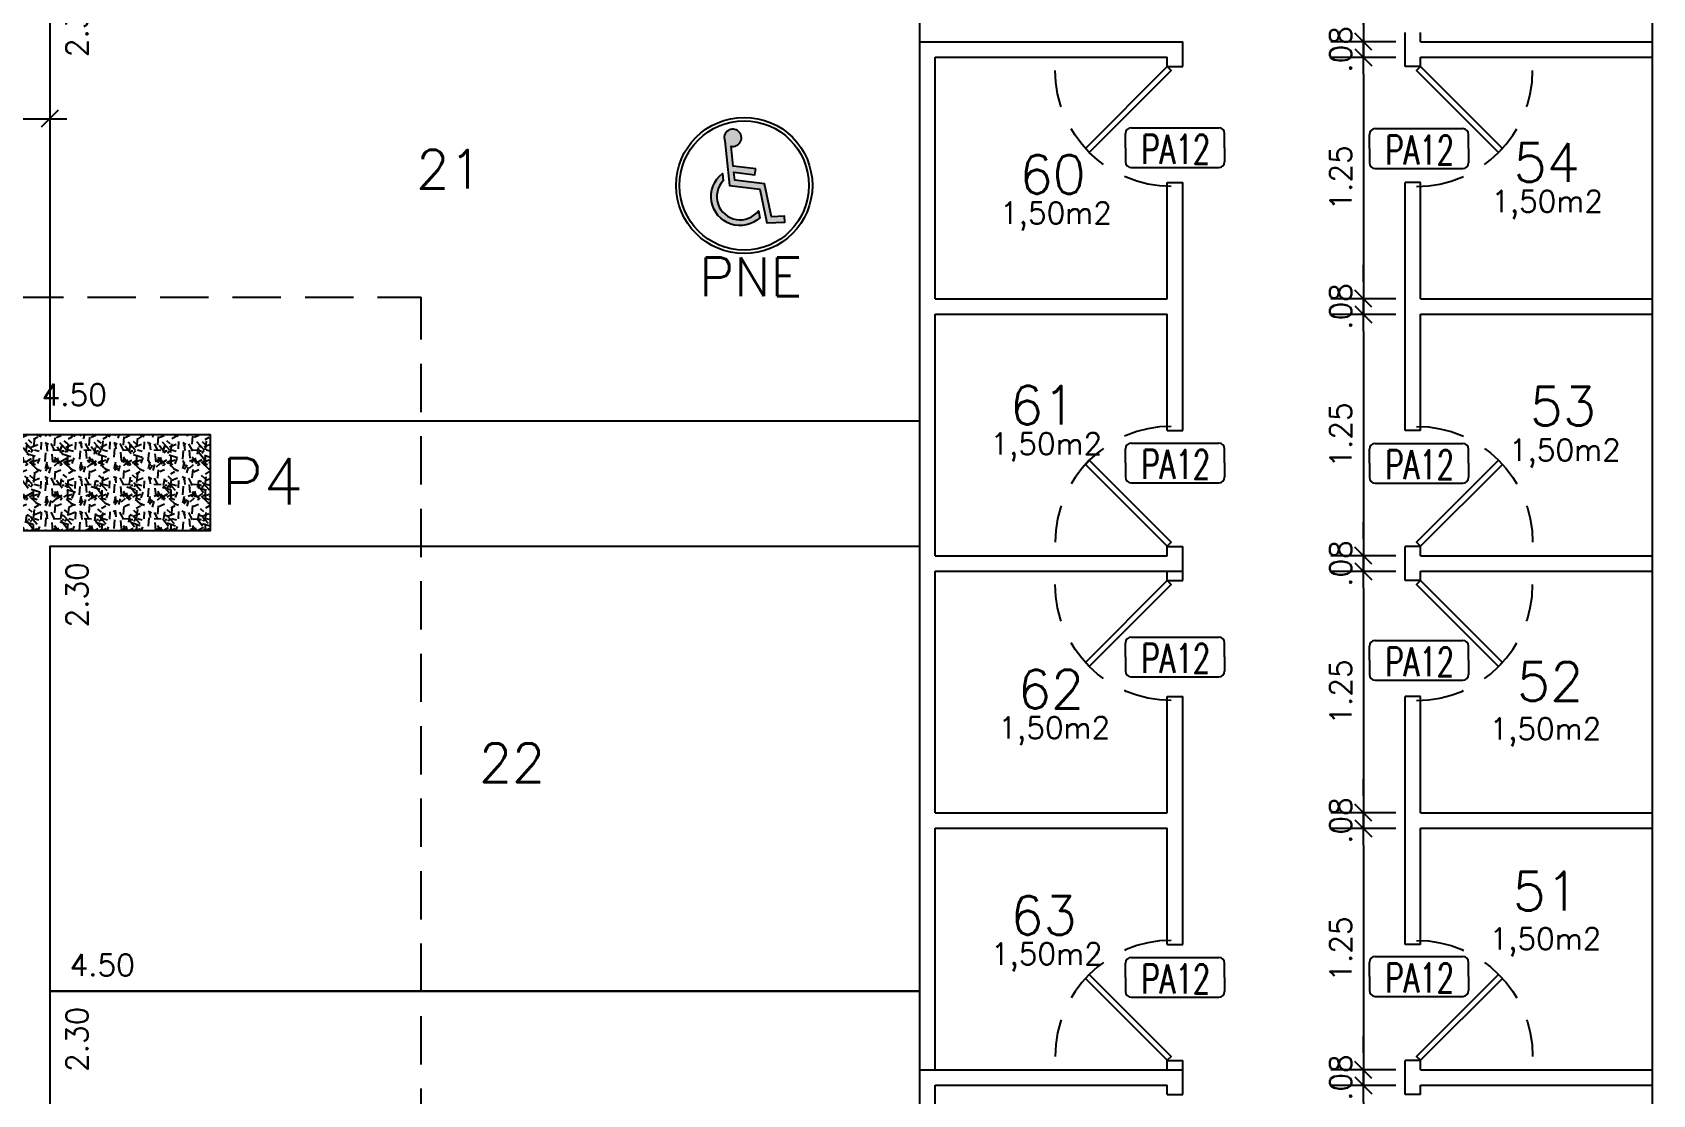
# Model space of a CAD drawing. Header units: millimetres. Extents: x -184.9 to -112.9, y 0.4 to 45.1.
# Drawn here: x -128.09 to -119.71, y 30.99 to 36.49 of the extents above; entities that cross this region are included whole.
import ezdxf
from ezdxf.enums import TextEntityAlignment as Align

# ---------------------------------------------------------------- set-up
doc = ezdxf.new("R2010")
doc.units = ezdxf.units.MM
doc.linetypes.add('DASHED2', pattern=[0.375, 0.25, -0.125])
doc.linetypes.add('HIDDEN', pattern=[0.375, 0.25, -0.125])
for name, color, linetype in [('COTA', 11, 'Continuous'), ('ESQUADRIA', 2, 'Continuous'), ('ESQUADRIA CT', 2, 'Continuous'), ('HACHURA 1', 8, 'Continuous'), ('INDICACOES', 2, 'Continuous'), ('INDICAÇÕES', 1, 'Continuous'), ('LINHA', 1, 'Continuous'), ('PAREDE', 7, 'Continuous'), ('PILAR', 21, 'Continuous'), ('PROJECAO', 1, 'DASHED2'), ('SOMBRA', 9, 'Continuous'), ('TEXTO 1', 3, 'Continuous'), ('TEXTO 2', 2, 'Continuous')]:
    doc.layers.add(name, color=color, linetype=linetype)
doc.styles.add('ROMANS', font='romans.shx')
doc.dimstyles.new('Copy of TICK75', dxfattribs={"dimtxt": 0.1125, "dimasz": 0.088, "dimexe": 0.18, "dimexo": 0.0625, "dimgap": 0.079, "dimtad": 1, "dimrnd": 0.005, "dimzin": 4, "dimdsep": 46, "dimtxsty": 'ROMANS', "dimblk1": 'TICK', "dimblk2": 'TICK', "dimsah": 1, "dimcen": 0.09, "dimse1": 1, "dimse2": 1, "dimclrd": 256, "dimclrt": 2, "dimaunit": 1, "dimadec": 0, "dimazin": 0, "dimtfac": 1, "dimtix": 1, "dimtmove": 2, "dimatfit": 3, "dimldrblk": 'TICK', "dimfxl": 1, "dimtolj": 1, "dimtzin": 0, "dimlwd": -1, "dimarcsym": 0})
doc.dimstyles.new('TICK75', dxfattribs={"dimtxt": 0.1125, "dimasz": 0.088, "dimexe": 0.18, "dimexo": 0.0625, "dimgap": 0.061, "dimtad": 1, "dimrnd": 0.005, "dimzin": 4, "dimdsep": 46, "dimtxsty": 'ROMANS', "dimblk1": 'TICK', "dimblk2": 'TICK', "dimsah": 1, "dimcen": 0.09, "dimse1": 1, "dimse2": 1, "dimclrt": 2, "dimaunit": 1, "dimadec": 0, "dimazin": 0, "dimtfac": 1, "dimtix": 1, "dimtmove": 2, "dimatfit": 3, "dimldrblk": 'TICK', "dimfxl": 1, "dimtolj": 1, "dimtzin": 0, "dimarcsym": 0})

# ---------------------------------------------------------------- blocks, each defined once
blk = doc.blocks.new('IND ESQUADRIAS')
for p, q in [((-0.2564, 0.103), (-0.2564, 0.1762)), ((-0.2266, 0.206), (0.2266, 0.206)), ((0.2564, 0.103), (0.2564, 0.1762)), ((-0.2564, 0.103), (-0.2564, 0.0298)), ((0.2564, 0.103), (0.2564, 0.0298)), ((-0.2266, 0), (0.2266, 0))]:
    blk.add_line(p, q)
for centre, start, end in [((-0.2266, 0.1762), 90, 180), ((0.2266, 0.1762), 0, 90), ((-0.2266, 0.0298), 180, 270), ((0.2266, 0.0298), 270, 0)]:
    blk.add_arc(centre, 0.0298, start, end)
at = {"linetype": 'ByBlock', "style": 'ROMANS', "width": 0.7}
blk.add_attdef('P01', text='', height=0.15, dxfattribs=at).set_placement((0.0041, -0.0248), align=Align.BOTTOM_CENTER)
blk = doc.blocks.new('TICK')
at = {"layer": 'COTA'}
for p, q in [((0, 1.908), (0, -1.908)), ((-1, 0), (1, 0))]:
    blk.add_line(p, q, dxfattribs=at)
at = {"layer": 'COTA', "color": 2}
blk.add_line((0.5, 0.5), (-0.5, -0.5), dxfattribs=at)
blk = doc.blocks.new('*D161')
at = {"layer": 'COTA', "color": 0, "lineweight": -2}
blk.add_line((-121.2098, 30.9525), (-121.2098, 29.8785), dxfattribs=at)
at = {"layer": 'Defpoints', "color": 0}
for p in [(-120.9143, 31.0405), (-121.2098, 29.7905), (-120.9143, 29.7905)]:
    blk.add_point(p, dxfattribs=at)
at = {"layer": 'COTA', "color": 0, "lineweight": -2, "xscale": 0.08800000000000001, "yscale": 0.08800000000000001, "zscale": 0.08800000000000001}
for p, rotation in [((-121.2098, 31.0405), 90), ((-121.2098, 29.7905), 270)]:
    blk.add_blockref('TICK', p, dxfattribs=dict(at, rotation=rotation))
at = {"layer": 'COTA', "color": 2, "insert": (-121.3271, 30.4155), "char_height": 0.1125, "attachment_point": 5, "rotation": 90, "style": 'ROMANS'}
blk.add_mtext('\\A1;1.25', dxfattribs=at)
blk = doc.blocks.new('*D160')
at = {"layer": 'COTA', "color": 0, "lineweight": -2}
for p, q in [((-121.2098, 31.2085), (-121.2098, 31.2965)), ((-121.2098, 31.1205), (-121.2098, 31.0405)), ((-121.2098, 30.9525), (-121.2098, 30.8645))]:
    blk.add_line(p, q, dxfattribs=at)
at = {"layer": 'Defpoints', "color": 0}
for p in [(-120.9143, 31.1205), (-121.2098, 31.0405), (-120.9143, 31.0405)]:
    blk.add_point(p, dxfattribs=at)
at = {"layer": 'COTA', "color": 0, "lineweight": -2, "xscale": 0.08800000000000001, "yscale": 0.08800000000000001, "zscale": 0.08800000000000001}
for p, rotation in [((-121.2098, 31.1205), 270), ((-121.2098, 31.0405), 90)]:
    blk.add_blockref('TICK', p, dxfattribs=dict(at, rotation=rotation))
at = {"layer": 'COTA', "color": 2, "insert": (-121.3271, 31.0805), "char_height": 0.1125, "attachment_point": 5, "rotation": 90, "style": 'ROMANS'}
blk.add_mtext('\\A1;.08', dxfattribs=at)
blk = doc.blocks.new('*D159')
at = {"layer": 'COTA', "color": 0, "lineweight": -2}
blk.add_line((-121.2098, 32.2825), (-121.2098, 31.2085), dxfattribs=at)
at = {"layer": 'Defpoints', "color": 0}
for p in [(-120.9143, 32.3705), (-121.2098, 31.1205), (-120.9143, 31.1205)]:
    blk.add_point(p, dxfattribs=at)
at = {"layer": 'COTA', "color": 0, "lineweight": -2, "xscale": 0.08800000000000001, "yscale": 0.08800000000000001, "zscale": 0.08800000000000001}
for p, rotation in [((-121.2098, 32.3705), 90), ((-121.2098, 31.1205), 270)]:
    blk.add_blockref('TICK', p, dxfattribs=dict(at, rotation=rotation))
at = {"layer": 'COTA', "color": 2, "insert": (-121.3271, 31.7455), "char_height": 0.1125, "attachment_point": 5, "rotation": 90, "style": 'ROMANS'}
blk.add_mtext('\\A1;1.25', dxfattribs=at)
blk = doc.blocks.new('*D158')
at = {"layer": 'COTA', "color": 0, "lineweight": -2}
for p, q in [((-121.2098, 32.5385), (-121.2098, 32.6265)), ((-121.2098, 32.4505), (-121.2098, 32.3705)), ((-121.2098, 32.2825), (-121.2098, 32.1945))]:
    blk.add_line(p, q, dxfattribs=at)
at = {"layer": 'Defpoints', "color": 0}
for p in [(-120.9143, 32.4505), (-121.2098, 32.3705), (-120.9143, 32.3705)]:
    blk.add_point(p, dxfattribs=at)
at = {"layer": 'COTA', "color": 0, "lineweight": -2, "xscale": 0.08800000000000001, "yscale": 0.08800000000000001, "zscale": 0.08800000000000001}
for p, rotation in [((-121.2098, 32.4505), 270), ((-121.2098, 32.3705), 90)]:
    blk.add_blockref('TICK', p, dxfattribs=dict(at, rotation=rotation))
at = {"layer": 'COTA', "color": 2, "insert": (-121.3271, 32.4105), "char_height": 0.1125, "attachment_point": 5, "rotation": 90, "style": 'ROMANS'}
blk.add_mtext('\\A1;.08', dxfattribs=at)
blk = doc.blocks.new('*D157')
at = {"layer": 'COTA', "color": 0, "lineweight": -2}
blk.add_line((-121.2098, 33.6125), (-121.2098, 32.5385), dxfattribs=at)
at = {"layer": 'Defpoints', "color": 0}
for p in [(-120.9143, 33.7005), (-121.2098, 32.4505), (-120.9143, 32.4505)]:
    blk.add_point(p, dxfattribs=at)
at = {"layer": 'COTA', "color": 0, "lineweight": -2, "xscale": 0.08800000000000001, "yscale": 0.08800000000000001, "zscale": 0.08800000000000001}
for p, rotation in [((-121.2098, 33.7005), 90), ((-121.2098, 32.4505), 270)]:
    blk.add_blockref('TICK', p, dxfattribs=dict(at, rotation=rotation))
at = {"layer": 'COTA', "color": 2, "insert": (-121.3271, 33.0755), "char_height": 0.1125, "attachment_point": 5, "rotation": 90, "style": 'ROMANS'}
blk.add_mtext('\\A1;1.25', dxfattribs=at)
blk = doc.blocks.new('*D156')
at = {"layer": 'COTA', "color": 0, "lineweight": -2}
for p, q in [((-121.2098, 33.8685), (-121.2098, 33.9565)), ((-121.2098, 33.7805), (-121.2098, 33.7005)), ((-121.2098, 33.6125), (-121.2098, 33.5245))]:
    blk.add_line(p, q, dxfattribs=at)
at = {"layer": 'Defpoints', "color": 0}
for p in [(-120.9143, 33.7805), (-121.2098, 33.7005), (-120.9143, 33.7005)]:
    blk.add_point(p, dxfattribs=at)
at = {"layer": 'COTA', "color": 0, "lineweight": -2, "xscale": 0.08800000000000001, "yscale": 0.08800000000000001, "zscale": 0.08800000000000001}
for p, rotation in [((-121.2098, 33.7805), 270), ((-121.2098, 33.7005), 90)]:
    blk.add_blockref('TICK', p, dxfattribs=dict(at, rotation=rotation))
at = {"layer": 'COTA', "color": 2, "insert": (-121.3271, 33.7405), "char_height": 0.1125, "attachment_point": 5, "rotation": 90, "style": 'ROMANS'}
blk.add_mtext('\\A1;.08', dxfattribs=at)
blk = doc.blocks.new('*D155')
at = {"layer": 'COTA', "color": 0, "lineweight": -2}
blk.add_line((-121.2098, 34.9425), (-121.2098, 33.8685), dxfattribs=at)
at = {"layer": 'Defpoints', "color": 0}
for p in [(-120.9143, 35.0305), (-121.2098, 33.7805), (-120.9143, 33.7805)]:
    blk.add_point(p, dxfattribs=at)
at = {"layer": 'COTA', "color": 0, "lineweight": -2, "xscale": 0.08800000000000001, "yscale": 0.08800000000000001, "zscale": 0.08800000000000001}
for p, rotation in [((-121.2098, 35.0305), 90), ((-121.2098, 33.7805), 270)]:
    blk.add_blockref('TICK', p, dxfattribs=dict(at, rotation=rotation))
at = {"layer": 'COTA', "color": 2, "insert": (-121.3271, 34.4055), "char_height": 0.1125, "attachment_point": 5, "rotation": 90, "style": 'ROMANS'}
blk.add_mtext('\\A1;1.25', dxfattribs=at)
blk = doc.blocks.new('*D154')
at = {"layer": 'COTA', "color": 0, "lineweight": -2}
for p, q in [((-121.2098, 35.1985), (-121.2098, 35.2865)), ((-121.2098, 35.1105), (-121.2098, 35.0305)), ((-121.2098, 34.9425), (-121.2098, 34.8545))]:
    blk.add_line(p, q, dxfattribs=at)
at = {"layer": 'Defpoints', "color": 0}
for p in [(-121.2098, 35.0305), (-120.9143, 35.1105), (-120.9143, 35.0305)]:
    blk.add_point(p, dxfattribs=at)
at = {"layer": 'COTA', "color": 0, "lineweight": -2, "xscale": 0.08800000000000001, "yscale": 0.08800000000000001, "zscale": 0.08800000000000001}
for p, rotation in [((-121.2098, 35.1105), 270), ((-121.2098, 35.0305), 90)]:
    blk.add_blockref('TICK', p, dxfattribs=dict(at, rotation=rotation))
at = {"layer": 'COTA', "color": 2, "insert": (-121.3271, 35.0705), "char_height": 0.1125, "attachment_point": 5, "rotation": 90, "style": 'ROMANS'}
blk.add_mtext('\\A1;.08', dxfattribs=at)
blk = doc.blocks.new('*D153')
at = {"layer": 'COTA', "color": 0, "lineweight": -2}
blk.add_line((-121.2098, 36.2725), (-121.2098, 35.1985), dxfattribs=at)
at = {"layer": 'Defpoints', "color": 0}
for p in [(-120.9143, 36.3605), (-121.2098, 35.1105), (-120.9143, 35.1105)]:
    blk.add_point(p, dxfattribs=at)
at = {"layer": 'COTA', "color": 0, "lineweight": -2, "xscale": 0.08800000000000001, "yscale": 0.08800000000000001, "zscale": 0.08800000000000001}
for p, rotation in [((-121.2098, 36.3605), 90), ((-121.2098, 35.1105), 270)]:
    blk.add_blockref('TICK', p, dxfattribs=dict(at, rotation=rotation))
at = {"layer": 'COTA', "color": 2, "insert": (-121.3271, 35.7355), "char_height": 0.1125, "attachment_point": 5, "rotation": 90, "style": 'ROMANS'}
blk.add_mtext('\\A1;1.25', dxfattribs=at)
blk = doc.blocks.new('*D152')
at = {"layer": 'COTA', "color": 0, "lineweight": -2}
for p, q in [((-121.2098, 36.5285), (-121.2098, 36.6165)), ((-121.2098, 36.4405), (-121.2098, 36.3605)), ((-121.2098, 36.2725), (-121.2098, 36.1845))]:
    blk.add_line(p, q, dxfattribs=at)
at = {"layer": 'Defpoints', "color": 0}
for p in [(-120.9143, 36.4405), (-121.2098, 36.3605), (-120.9143, 36.3605)]:
    blk.add_point(p, dxfattribs=at)
at = {"layer": 'COTA', "color": 0, "lineweight": -2, "xscale": 0.08800000000000001, "yscale": 0.08800000000000001, "zscale": 0.08800000000000001}
for p, rotation in [((-121.2098, 36.4405), 270), ((-121.2098, 36.3605), 90)]:
    blk.add_blockref('TICK', p, dxfattribs=dict(at, rotation=rotation))
at = {"layer": 'COTA', "color": 2, "insert": (-121.3271, 36.4005), "char_height": 0.1125, "attachment_point": 5, "rotation": 90, "style": 'ROMANS'}
blk.add_mtext('\\A1;.08', dxfattribs=at)
blk = doc.blocks.new('*D151')
at = {"layer": 'COTA', "color": 0, "lineweight": -2}
blk.add_line((-121.2098, 37.6025), (-121.2098, 36.5285), dxfattribs=at)
at = {"layer": 'Defpoints', "color": 0}
for p in [(-120.9143, 37.6905), (-121.2098, 36.4405), (-120.9143, 36.4405)]:
    blk.add_point(p, dxfattribs=at)
at = {"layer": 'COTA', "color": 0, "lineweight": -2, "xscale": 0.08800000000000001, "yscale": 0.08800000000000001, "zscale": 0.08800000000000001}
for p, rotation in [((-121.2098, 37.6905), 90), ((-121.2098, 36.4405), 270)]:
    blk.add_blockref('TICK', p, dxfattribs=dict(at, rotation=rotation))
at = {"layer": 'COTA', "color": 2, "insert": (-121.3271, 37.0655), "char_height": 0.1125, "attachment_point": 5, "rotation": 90, "style": 'ROMANS'}
blk.add_mtext('\\A1;1.25', dxfattribs=at)
blk = doc.blocks.new('P60')
at = {"layer": 'ESQUADRIA CT'}
blk.add_lwpolyline([(-0.4444, 0.4031), (-0.4243, 0.4243), (0, 0), (-0.0206, -0.0206), (-0.4444, 0.4031)], dxfattribs=at)
at = {"layer": 'ESQUADRIA CT', "color": 1, "linetype": 'HIDDEN'}
blk.add_arc((0, 0), 0.6, 90, 180, dxfattribs=at)
blk = doc.blocks.new('*D23')
at = {"layer": 'COTA'}
blk.add_line((-133.1563, 36.0416), (-128.0923, 36.0416), dxfattribs=at)
at = {"layer": 'Defpoints', "color": 0}
for p in [(-133.2443, 36.3078), (-128.0043, 36.3078), (-128.0043, 36.0416)]:
    blk.add_point(p, dxfattribs=at)
at = {"layer": 'COTA', "xscale": 0.08800000000000001, "yscale": 0.08800000000000001, "zscale": 0.08800000000000001, "rotation": 180}
blk.add_blockref('TICK', (-133.2443, 36.0416), dxfattribs=at)
at = {"layer": 'COTA', "xscale": 0.08800000000000001, "yscale": 0.08800000000000001, "zscale": 0.08800000000000001}
blk.add_blockref('TICK', (-128.0043, 36.0416), dxfattribs=at)
at = {"layer": 'COTA', "color": 2, "insert": (-130.6243, 36.1768), "char_height": 0.1125, "attachment_point": 5, "style": 'ROMANS'}
blk.add_mtext('\\A1;5.24', dxfattribs=at)
blk = doc.blocks.new('IND DEFICIENTE')
at = {"layer": 'SOMBRA'}
h = blk.add_hatch(color=256, dxfattribs=at)
h.paths.add_polyline_path([(-0.0604, -0.1319, 3.781769), (-0.0937, -0.1029), (-0.0689, -0.3345), (0.088, -0.354), (0.1249, -0.5277), (0.2177, -0.5236), (0.2164, -0.4936), (0.1489, -0.4966), (0.1129, -0.3268), (-0.0416, -0.3077), (-0.0461, -0.2656), (0.0629, -0.2791), (0.0666, -0.2493), (-0.0494, -0.2349)])
h.paths.add_polyline_path([(-0.1017, -0.3101), (-0.1056, -0.2733, 1.051999), (0.0886, -0.5014), (0.081, -0.4653, -1.051838)])
at = {"layer": 'INDICAÇÕES'}
for points in [[(0.0666, -0.2493), (-0.0494, -0.2349), (-0.0604, -0.1319, 3.781769), (-0.0937, -0.1029), (-0.0689, -0.3345), (0.088, -0.354), (0.1249, -0.5277), (0.2177, -0.5236), (0.2164, -0.4936), (0.1489, -0.4966), (0.1129, -0.3268), (-0.0416, -0.3077), (-0.0461, -0.2656), (0.0629, -0.2791)], [(-0.1017, -0.3101, 1.051838), (0.081, -0.4653), (0.0886, -0.5014, -1.051999), (-0.1056, -0.2733)]]:
    blk.add_lwpolyline(points, format="xyb", close=True, dxfattribs=at)
for radius in [0.3525, 0.3345]:
    blk.add_circle((0.0073, -0.3345), radius, dxfattribs=at)
blk = doc.blocks.new('ESTRUTURA(20-03-2019)')
at = {"layer": 'HACHURA 1'}
h = blk.add_hatch(dxfattribs=at)
h.set_pattern_fill('GRAVEL', color=256, scale=0.007, angle=90, style=0)
h.set_pattern_definition([(318.0128, (-91.027117, -1485.91862), (1.60020196627, -1.42240120861), [0.02392047, -2.368135]), (274.9697, (-91.009337, -1485.9346215), (-0.177798745277, 2.133603451433), [0.04104835, -4.06378]), (222.5104, (-91.005781, -1485.975515), (1.95580191047, 1.77799870628), [0.02894374, -2.865429]), (357.2737, (-90.961331, -1486.0448575), (-3.555998855736, 0.17779922796), [0.03738035, -3.700648]), (22.8337, (-90.923993, -1486.0466355), (-2.133601213104, -0.889002523885), [0.03665438, -3.628786]), (87.2737, (-90.890211, -1486.0324115), (-0.17779922796, -3.555998855736), [0.03738035, -3.700648]), (127.6942, (-90.888433, -1485.9950735), (1.77799841499, -2.311401460287), [0.04943358, -4.893917]), (162.2553, (-90.918659, -1485.9559575), (-3.911601134423, 1.244602489583), [0.0466704, -4.620371]), (211.4296, (-90.963109, -1485.9417335), (-2.3113972812, -1.42240036647), [0.03750691, -3.713185]), (265.2364, (-90.995113, -1485.961291), (0.17779833139, 1.95579846371), [0.04281991, -2.098173]), (312.3974, (-90.998669, -1486.0039635), (1.955797455545, -2.133600064207), [0.05537546, -5.482176]), (228.8141, (-90.959553, -1485.868835), (-1.066798359, -1.2445992072), [0.01890035, -1.871142]), (261.4692, (-90.971999, -1485.8830595), (0.355600896003, 2.31139647169), [0.03595774, -3.559822]), (315, (-90.97733, -1485.91862), (0.177799879, -5e-17), [0.02514463, -0.2263023]), (293.1986, (-90.99867, -1485.931065), (-0.3556015592, 0.8890029978), [0.01354087, -1.340542]), (21.8014, (-90.993335, -1485.94351), (-0.5334003436, -0.1778001247), [0.01914962, -0.938336]), (120.9638, (-90.975555, -1485.9364), (-0.3556002771, 0.53339943684), [0.0311024, -1.005641]), (251.5651, (-90.991557, -1485.90973), (0.1777997356, 0.3556001623), [0.02249009, -0.539763]), (106.3895, (-90.993335, -1486.046635), (-0.5333988905, 1.77800098098), [0.03150616, -3.119116]), (160.3462, (-91.002225, -1486.01641), (1.9557972342, -0.71119801821), [0.02643193, -2.616754]), (23.1986, (-91.027117, -1485.90973), (-0.8890029978, -0.3556015592), [0.0270816, -1.327004]), (73.6105, (-91.002225, -1485.899061), (-0.5333988905, -1.77800098098), [0.03150616, -3.119116]), (69.444, (-90.8831, -1486.046635), (-0.35559956852, -0.8890011035), [0.03038245, -1.488739]), (24.7751, (-90.872431, -1486.018187), (-1.95579909183, -0.88899792825), [0.02545704, -2.520252]), (156.8014, (-90.849317, -1485.907951), (-0.8890029978, 0.3556015592), [0.0270816, -1.327004]), (107.354, (-90.874209, -1485.897283), (0.71119892729, -2.31140012473), [0.02980481, -2.950668]), (159.444, (-90.849317, -1485.995073), (0.8890011035, -0.35559956852), [0.01519126, -1.503936]), (191.3099, (-90.849317, -1485.91862), (-0.7111977223, -0.1777991224), [0.00906605, -0.89754]), (255.9638, (-90.858207, -1485.920397), (0.1777996923, 0.5334003748), [0.03665438, -0.6964335]), (276.009, (-90.867097, -1485.9559575), (-0.1777995848, 1.77799737811), [0.03396869, -3.362898]), (33.6901, (-90.959553, -1485.9364), (-0.355599657, -0.177800061), [0.02564268, -0.6154246]), (83.1572, (-90.938217, -1485.9221755), (0.355601592616, 3.022601249965), [0.04476899, -4.43212]), (150.9454, (-90.932883, -1485.877725), (1.24459703276, -0.7111983456), [0.01830556, -1.812258]), (180, (-90.94889, -1485.86884), (-0.1778, -0.1778), [0.010668, -0.167132]), (210.2564, (-90.872431, -1485.959513), (1.24459937227, 0.71119849268), [0.02470069, -2.445373]), (138.0128, (-90.893767, -1485.97196), (-1.60020196627, 1.42240120861), [0.04784101, -2.344216]), (90, (-90.92933, -1485.93996), (-0.1778, 0.1778), [0.046228, -0.131572]), (55.3048, (-90.929327, -1485.893727), (-1.24460011833, -1.77799691937), [0.0281127, -2.783151]), (344.0546, (-90.913325, -1485.870613), (0.71120169422, -0.17780045358), [0.02588803, -1.268519]), (297.646, (-90.888433, -1485.8777255), (1.77800111823, -3.37819881343), [0.04215015, -4.172875]), (265.4261, (-90.868875, -1485.9150635), (-0.177799139785, -2.311400532332), [0.04459203, -4.414606]), (265.4261, (-90.868875, -1485.9150635), (-0.177799139785, -2.311400532332), [0.04459203, -4.414606])])
h.paths.add_polyline_path([(-0.75, 14.32), (-0.75, 13.82), (0.26, 13.82), (0.26, 14.32)])
at = {"layer": 'PILAR'}
blk.add_lwpolyline([(-0.75, 14.32), (0.26, 14.32), (0.26, 13.82), (-0.75, 13.82), (-0.75, 14.32)], dxfattribs=at)
at = {"layer": 'PROJECAO', "color": 11}
for p in [(-0.75, 15.03), (1.35, 6.56)]:
    blk.add_line(p, (1.35, 15.03), dxfattribs=at)

msp = doc.modelspace()

# ---------------------------------------------------------------- linework, layer by layer
at = {"layer": 'LINHA'}
for points in [[(-123.5043, 34.479), (-123.5043, 36.779), (-128.0043, 36.779), (-128.0043, 34.479)], [(-123.5043, 31.5281), (-123.5043, 33.8281), (-128.0043, 33.8281), (-128.0043, 31.5281)], [(-123.5043, 29.2281), (-123.5043, 31.5281), (-128.0043, 31.5281), (-128.0043, 29.2281)]]:
    msp.add_lwpolyline(points, close=True, dxfattribs=at)
at = {"layer": 'PAREDE'}
for p, q in [((-119.7143, 14.0272), (-119.7143, 40.3505)), ((-120.9943, 36.3123), (-120.9943, 36.4888)), ((-120.9143, 36.4405), (-120.9143, 36.4888)), ((-123.5043, 36.4405), (-122.1443, 36.4405)), ((-123.5043, 33.7005), (-123.5043, 36.4405)), ((-122.1443, 36.3123), (-122.1443, 36.4405)), ((-120.9143, 36.4405), (-119.7143, 36.4405)), ((-123.4243, 36.3605), (-122.2243, 36.3605)), ((-123.4243, 35.1105), (-123.4243, 36.3605)), ((-122.2243, 36.3123), (-122.2243, 36.3605)), ((-122.2243, 36.3123), (-122.1443, 36.3123)), ((-120.9143, 36.3123), (-120.9943, 36.3123)), ((-120.9143, 36.3605), (-119.7143, 36.3605)), ((-120.9143, 36.3123), (-120.9143, 36.3605)), ((-122.2243, 35.7123), (-122.1443, 35.7123)), ((-122.2243, 35.1105), (-122.2243, 35.7123)), ((-122.1443, 34.4288), (-122.1443, 35.7123)), ((-120.9143, 35.7123), (-120.9943, 35.7123)), ((-120.9943, 34.4288), (-120.9943, 35.7123)), ((-120.9143, 35.1105), (-120.9143, 35.7123)), ((-123.4243, 35.1105), (-122.2243, 35.1105)), ((-123.4243, 35.0305), (-122.2243, 35.0305)), ((-123.4243, 33.7805), (-123.4243, 35.0305)), ((-122.2243, 34.4288), (-122.2243, 35.0305)), ((-120.9143, 35.1105), (-119.7143, 35.1105)), ((-120.9143, 35.0305), (-119.7143, 35.0305)), ((-120.9143, 34.4288), (-120.9143, 35.0305)), ((-122.2243, 34.4288), (-122.1443, 34.4288)), ((-120.9143, 34.4288), (-120.9943, 34.4288)), ((-123.5043, 29.7278), (-123.5043, 33.7805)), ((-123.4243, 33.7805), (-122.2243, 33.7805)), ((-122.2243, 33.8288), (-122.1443, 33.8288)), ((-122.2243, 33.7805), (-122.2243, 33.8288)), ((-122.1443, 33.7005), (-122.1443, 33.8288)), ((-122.1443, 33.6523), (-122.1443, 33.7805)), ((-120.9143, 33.8288), (-120.9943, 33.8288)), ((-120.9943, 33.6523), (-120.9943, 33.8288)), ((-120.9143, 33.7805), (-120.9143, 33.8288)), ((-120.9143, 33.7805), (-119.7143, 33.7805)), ((-123.4243, 33.7005), (-122.1443, 33.7005)), ((-123.4243, 32.4505), (-123.4243, 33.7005)), ((-122.2243, 33.6523), (-122.2243, 33.7005)), ((-120.9143, 33.7005), (-119.7143, 33.7005)), ((-120.9143, 33.6523), (-120.9143, 33.7005)), ((-122.2243, 33.6523), (-122.1443, 33.6523)), ((-120.9143, 33.6523), (-120.9943, 33.6523)), ((-122.2243, 33.0523), (-122.1443, 33.0523)), ((-122.2243, 32.4505), (-122.2243, 33.0523)), ((-122.1443, 31.7688), (-122.1443, 33.0523)), ((-120.9143, 33.0523), (-120.9943, 33.0523)), ((-120.9943, 31.7688), (-120.9943, 33.0523)), ((-120.9143, 32.4505), (-120.9143, 33.0523)), ((-123.4243, 32.4505), (-122.2243, 32.4505)), ((-120.9143, 32.4505), (-119.7143, 32.4505)), ((-123.4243, 32.3705), (-122.2243, 32.3705)), ((-123.4243, 31.1205), (-123.4243, 32.3705)), ((-122.2243, 31.7688), (-122.2243, 32.3705)), ((-120.9143, 32.3705), (-119.7143, 32.3705)), ((-120.9143, 31.7688), (-120.9143, 32.3705)), ((-122.2243, 31.7688), (-122.1443, 31.7688)), ((-120.9143, 31.7688), (-120.9943, 31.7688)), ((-123.5043, 31.1205), (-122.1443, 31.1205)), ((-123.4243, 31.1205), (-122.2243, 31.1205)), ((-122.2243, 31.1205), (-122.2243, 31.1697)), ((-122.2243, 31.1688), (-122.1443, 31.1688)), ((-122.1443, 30.9923), (-122.1443, 31.1688)), ((-120.9143, 31.1688), (-120.9943, 31.1688)), ((-120.9943, 30.9923), (-120.9943, 31.1688)), ((-120.9143, 31.1205), (-120.9143, 31.1688)), ((-120.9143, 31.1205), (-119.7143, 31.1205)), ((-123.4243, 31.0405), (-122.2243, 31.0405)), ((-123.4243, 31.0405), (-122.2243, 31.0405)), ((-123.4243, 29.7905), (-123.4243, 31.0405)), ((-122.2243, 30.9923), (-122.2243, 31.0405)), ((-120.9143, 31.0405), (-119.7143, 31.0405)), ((-120.9143, 30.9923), (-120.9143, 31.0405)), ((-122.2243, 30.9923), (-122.1443, 30.9923)), ((-120.9143, 30.9923), (-120.9943, 30.9923))]:
    msp.add_line(p, q, dxfattribs=at)

# ---------------------------------------------------------------- block references
at = {"layer": 'ESQUADRIA', "xscale": -1, "rotation": 180}
for p in [(-122.2037, 36.2917), (-122.2037, 33.6317)]:
    msp.add_blockref('P60', p, dxfattribs=at)
at = {"layer": 'ESQUADRIA', "rotation": 180}
for p in [(-120.9349, 36.2917), (-120.9349, 33.6317)]:
    msp.add_blockref('P60', p, dxfattribs=at)
at = {"layer": 'ESQUADRIA'}
for p in [(-122.2037, 33.8503), (-122.2037, 31.1903)]:
    msp.add_blockref('P60', p, dxfattribs=at)
at = {"layer": 'ESQUADRIA', "xscale": -1}
for p in [(-120.9349, 33.8503), (-120.9349, 31.1903)]:
    msp.add_blockref('P60', p, dxfattribs=at)
at = {"layer": 'INDICACOES'}
for p in [(-122.1841, 35.789), (-120.9228, 35.7846), (-122.1841, 34.158), (-120.9228, 34.1562), (-122.1841, 33.1541), (-120.9228, 33.1365), (-122.1841, 31.4961), (-120.9228, 31.5008)]:
    msp.add_blockref('IND ESQUADRIAS', p, dxfattribs=at).add_auto_attribs({'P01': 'PA12'})
at = {"layer": 'INDICAÇÕES'}
msp.add_blockref('IND DEFICIENTE', (-124.4199, 36.0312), dxfattribs=at)
at = {"layer": 'PAREDE'}
msp.add_blockref('ESTRUTURA(20-03-2019)', (-127.4343, 20.0889), dxfattribs=at)

# ---------------------------------------------------------------- texts
at = {"layer": 'TEXTO 1', "style": 'ROMANS'}
for s, p in [('21', (-126.1094, 35.6806)), ('54', (-120.4336, 35.7162)), ('60', (-122.9887, 35.6539)), ('PNE', (-124.6451, 35.1245)), ('61', (-123.0385, 34.4592)), ('53', (-120.3498, 34.4547)), ('62', (-122.9973, 32.9899)), ('52', (-120.4156, 33.0306)), ('22', (-125.7851, 32.6096)), ('51', (-120.4379, 31.9455)), ('63', (-123.036, 31.8199))]:
    msp.add_text(s, height=0.2, dxfattribs=at).set_placement(p)
at = {"layer": 'TEXTO 1', "color": 0, "style": 'ROMANS'}
msp.add_text('P4', height=0.24, dxfattribs=at).set_placement((-127.1164, 34.0462))
at = {"layer": 'TEXTO 2', "style": 'ROMANS'}
for p in [(-127.807, 36.3605), (-127.807, 33.4096), (-127.807, 31.1096)]:
    msp.add_text('2.30', height=0.1125, rotation=90, dxfattribs=at).set_placement(p)
for s, p in [('1,50m2', (-120.5494, 35.5588)), ('1,50m2', (-123.0897, 35.4986)), ('4.50', (-128.0467, 34.5579)), ('1,50m2', (-123.1395, 34.3039)), ('1,50m2', (-120.4576, 34.2722)), ('1,50m2', (-123.0983, 32.8346)), ('1,50m2', (-120.5581, 32.8291)), ('1,50m2', (-120.5578, 31.7425)), ('1,50m2', (-123.137, 31.6646)), ('4.50', (-127.9021, 31.607))]:
    msp.add_text(s, height=0.1125, dxfattribs=at).set_placement(p)

# ---------------------------------------------------------------- dimensions: what is measured, and where the dimension line sits
at = {"layer": 'COTA'}
for base, p1, p2, picture, middle in [((-121.2098, 36.4405), (-120.9143, 37.6905), (-120.9143, 36.4405), '*D151', (-121.3271, 37.0655)), ((-121.2098, 36.3605), (-120.9143, 36.4405), (-120.9143, 36.3605), '*D152', (-121.3271, 36.4005)), ((-121.2098, 35.1105), (-120.9143, 36.3605), (-120.9143, 35.1105), '*D153', (-121.3271, 35.7355)), ((-121.2098, 35.0305), (-120.9143, 35.1105), (-120.9143, 35.0305), '*D154', (-121.3271, 35.0705)), ((-121.2098, 33.7805), (-120.9143, 35.0305), (-120.9143, 33.7805), '*D155', (-121.3271, 34.4055)), ((-121.2098, 33.7005), (-120.9143, 33.7805), (-120.9143, 33.7005), '*D156', (-121.3271, 33.7405)), ((-121.2098, 32.4505), (-120.9143, 33.7005), (-120.9143, 32.4505), '*D157', (-121.3271, 33.0755)), ((-121.2098, 32.3705), (-120.9143, 32.4505), (-120.9143, 32.3705), '*D158', (-121.3271, 32.4105)), ((-121.2098, 31.1205), (-120.9143, 32.3705), (-120.9143, 31.1205), '*D159', (-121.3271, 31.7455)), ((-121.2098, 31.0405), (-120.9143, 31.1205), (-120.9143, 31.0405), '*D160', (-121.3271, 31.0805)), ((-121.2098, 29.7905), (-120.9143, 31.0405), (-120.9143, 29.7905), '*D161', (-121.3271, 30.4155))]:
    dim = msp.add_linear_dim(base=base, p1=p1, p2=p2, angle=90, dimstyle='TICK75', dxfattribs=at)
    dim.commit()
    dim.dimension.update_dxf_attribs({"geometry": picture, "text_midpoint": middle})
dim = msp.add_linear_dim(base=(-128.0043, 36.0416), p1=(-133.2443, 36.3078), p2=(-128.0043, 36.3078), dimstyle='Copy of TICK75', dxfattribs=at)
dim.commit()
dim.dimension.update_dxf_attribs({"geometry": '*D23', "text_midpoint": (-130.6243, 36.1768)})

doc.saveas('drawing.dxf')
